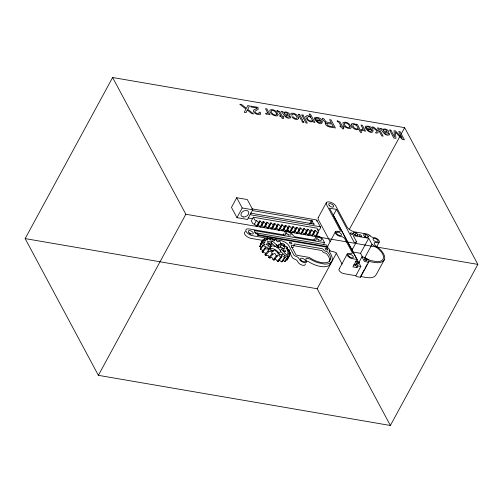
<?xml version="1.0" encoding="UTF-8"?>
<svg xmlns="http://www.w3.org/2000/svg" width="503" height="503" viewBox="0 0 503 503"><rect width="100%" height="100%" fill="white"/><g stroke="black" fill="none" stroke-linecap="round" stroke-linejoin="round"><path stroke-width="0.75" d="M261.642 247.69A6.941 3.282 28.5 0 1 259.793 246.527L262.126 242.239L262.824 242.289A6.941 3.276 28.5 0 1 264.735 242.729L264.867 242.169A6.941 3.282 28.5 0 1 262.528 240.384L262.761 239.994L263.541 240.208A6.941 3.282 28.5 0 1 265.534 241.038L265.98 240.654A6.941 3.282 28.5 0 1 264.226 238.73L265.502 238.868A6.941 3.282 28.5 0 1 267.376 239.994L268.099 239.83A6.941 3.282 28.5 0 1 267.099 237.95L268.501 238.384A6.941 3.276 28.5 0 1 270.073 239.711L271.016 239.812A6.941 3.282 28.5 0 1 270.853 238.126L272.255 238.818A6.941 3.282 28.5 0 1 273.374 240.208L274.418 240.528A6.941 3.282 28.5 0 1 275.128 239.239L276.392 240.12A6.941 3.282 28.5 0 1 276.946 241.434L277.983 241.949A6.941 3.282 28.5 0 1 279.511 241.182L280.511 242.163A6.941 3.282 28.5 0 1 280.441 243.276L281.416 243.917A6.941 3.282 28.5 0 1 283.56 243.76L284.201 244.747A6.941 3.282 28.5 0 1 283.522 245.552L284.258 246.275A6.941 3.282 28.5 0 1 286.892 246.728L287.439 247.35L286.836 248.979M318.361 230.978L317.022 228.173L253.323 217.233L251.343 220.892L252.695 223.414A0.692 0.327 28.5 0 0 253.443 223.929L254.487 224.105L256.48 226.193L257.203 226.319L259.183 222.666L259.114 220.905L260.158 221.087L262.151 223.175L262.868 223.294L262.799 221.54L263.842 221.716L265.836 223.804L266.552 223.929L266.483 222.175L267.527 222.351L269.52 224.439L270.243 224.564L270.174 222.804L271.211 222.986L273.204 225.074L273.928 225.193L273.858 223.439L274.902 223.615L276.889 225.702L277.612 225.828L277.543 224.074L278.587 224.25L280.573 226.337L281.296 226.463L281.227 224.703L282.271 224.885L284.258 226.972L284.981 227.092L284.912 225.338L285.956 225.514L287.949 227.601L288.665 227.727L288.596 225.973L289.64 226.149L291.633 228.236L292.35 228.362L292.287 226.601L293.324 226.784L295.318 228.871L296.041 228.991L295.971 227.237L297.015 227.413L299.002 229.5L299.725 229.626L299.656 227.865L300.7 228.048L302.687 230.135L303.41 230.261L303.34 228.5L304.384 228.683L306.371 230.77L307.094 230.89L307.025 229.135L308.069 229.311L310.062 231.399L310.779 231.525L310.709 229.764L311.753 229.946L313.746 232.034L314.463 232.16L314.394 230.399L315.438 230.581L317.431 232.669L318.154 232.788L318.085 231.034A0.692 0.327 28.5 0 0 318.374 230.701M330.93 262.34L330.634 263.553L329.081 265.452A18.045 8.526 28.5 0 1 318.361 265.986L316.06 265.295A18.045 8.526 28.5 0 1 309.163 262.076A2.773 1.314 28.5 0 0 307.415 261.397L305.975 261.151M287.439 247.35L287.106 247.621A6.941 3.282 28.5 0 1 285.88 248.036L286.408 248.778A6.941 3.282 28.5 0 1 289.175 249.784L289.476 250.393L288.942 250.5A6.941 3.282 28.5 0 1 287.288 250.488L287.496 251.173A6.941 3.282 28.5 0 1 290.181 252.638L290.212 253.172L289.527 253.103A6.941 3.282 28.5 0 1 287.609 252.663L287.483 253.223A6.941 3.282 28.5 0 1 289.816 255.008L289.571 255.417L288.804 255.184A6.941 3.282 28.5 0 1 286.811 254.355L286.37 254.738A6.941 3.282 28.5 0 1 288.118 256.662L286.848 256.524A6.941 3.282 28.5 0 1 284.975 255.398L284.252 255.562A6.941 3.276 28.5 0 1 285.251 257.442L284.56 257.479A6.941 3.282 28.5 0 1 282.271 255.681L281.328 255.549A6.941 3.282 28.5 0 1 281.491 257.266L280.089 256.574A6.941 3.282 28.5 0 1 278.97 255.184L277.933 254.864A6.941 3.282 28.5 0 1 277.216 256.146L273.997 260.12L273.11 259.762A6.941 3.282 28.5 0 1 272.343 257.932L271.318 257.385A6.941 3.282 28.5 0 1 269.646 258.033L268.809 257.536A6.941 3.282 28.5 0 1 268.809 256.184L268.005 255.317A6.941 3.282 28.5 0 1 265.71 255.354L265.006 254.769L268.149 250.645A6.941 3.282 28.5 0 1 268.822 249.84L268.036 249.111A6.941 3.282 28.5 0 1 265.452 248.664L264.899 248.061L265.244 247.772A6.941 3.282 28.5 0 1 266.464 247.357L265.999 246.627A6.941 3.282 28.5 0 1 263.176 245.609L262.862 245.018L263.409 244.892A6.941 3.282 28.5 0 1 265.056 244.904L264.855 244.219A6.941 3.282 28.5 0 1 262.164 242.754L262.126 242.239M368.303 236.165L367.945 237.466L365.587 237.083L363.581 235.385L363.939 234.084L366.297 234.467L368.303 236.165L367.58 237.491M353.93 232.499L353.584 233.681L355.388 235.228L357.551 235.599L357.903 234.423L356.093 232.87L353.93 232.499L353.207 233.832M274.644 240.78L275.128 239.239M283.761 245.961L284.296 244.345M270.35 239.61L270.853 238.126M266.546 239.365L267.099 237.95M288.791 252.016L289.476 250.393M264.113 239.862L264.71 238.51M263.61 240.082L264.226 238.73M289.42 254.248L290.181 252.638M289.439 254.763L290.212 253.172M287.867 257.964L288.653 256.367M351.817 250.406L356.52 241.742L353.238 235.605L368.724 238.265L372.006 244.401L378.155 248.576L381.192 251.758A16.31 7.708 28.5 0 1 376.797 261.692L370.346 260.466L362.877 256.876A0.692 0.327 28.5 0 0 362.185 256.675A0.692 0.327 28.5 0 0 362.041 257.008L364.222 261.082A0.692 0.327 28.5 0 0 365.04 261.61L368.51 262.182A0.692 0.327 28.5 0 0 368.68 261.849A0.692 0.327 28.5 0 1 369.039 261.522C373.716 262.113 379.828 264.383 383.783 260.585A18.045 8.526 28.5 0 0 382.645 252.374L381.362 250.746A18.045 8.526 28.5 0 0 376.062 246.074A2.773 1.314 28.5 0 1 374.905 244.86L374.339 243.81A2.773 1.314 28.5 0 1 375.772 242.509L376.942 242.71A4.162 1.968 28.5 0 0 379.275 241.182L379.092 240.748A4.162 1.968 28.5 0 0 377.935 239.384L377.382 238.956A4.162 1.968 28.5 0 0 374.201 237.579L372.874 237.353A2.773 1.314 28.5 0 1 369.919 235.681L368.976 234.851A2.773 1.314 28.5 0 0 366.957 234.008L355.017 231.958A6.941 3.282 28.5 0 1 351.779 230.883L350.71 230.311A6.941 3.282 28.5 0 1 346.863 226.677L335.878 206.173A5.552 2.622 28.5 0 0 333.608 203.784L332.804 203.262A5.552 2.622 28.5 0 0 326.208 202.961L326.497 204.558L340.393 230.751A2.773 1.314 28.5 0 1 338.796 231.499L337.62 231.298A4.162 1.968 28.5 0 0 335.413 231.751L335.256 232.059A4.162 1.968 28.5 0 0 335.476 233.26L335.765 233.713A4.162 1.968 28.5 0 0 340.368 236.429L341.537 236.63A2.773 1.314 28.5 0 1 344.8 238.736L352.119 252.412A2.773 1.314 28.5 0 1 350.692 253.719L349.516 253.518A4.162 1.968 28.5 0 0 347.12 254.449A4.162 1.968 28.5 0 0 349.076 257.266L349.679 257.655A4.162 1.968 28.5 0 0 352.263 258.643L356.954 259.447L352.93 266.867L357.036 267.571L357.91 265.961L356.633 263.578L355.759 265.188L357.036 267.571M262.761 239.994L260.435 244.288L260.875 244.716M260.435 244.288L262.528 240.384M25.15 238.604L112.615 77.512L404.626 127.661L477.85 264.396L390.385 425.488L98.374 375.339L25.15 238.604L317.16 288.747L390.385 425.488M98.374 375.339L185.84 214.253L112.615 77.512M236.718 197.717L231.468 207.393L236.957 217.648L247.514 219.459L252.77 209.782L247.275 199.528L236.718 197.717L242.213 207.972L252.77 209.782M236.957 217.648L242.213 207.972M254.487 224.105L256.473 220.452L258.46 222.54L259.183 222.666M256.48 226.193L258.46 222.54M260.158 221.087L258.171 224.74L260.164 226.828L260.887 226.954L262.868 223.294M260.164 226.828L262.151 223.175M272.004 239.051L281.856 240.799L285.107 242.207A6.941 3.282 28.5 0 1 288.955 245.841L293.614 254.537A2.773 1.314 28.5 0 0 296.261 256.499L297.084 256.844A2.773 1.314 28.5 0 1 298.908 258.454L300.102 260.328A4.162 1.968 28.5 0 0 304.315 262.585A4.162 1.968 28.5 0 0 306.717 261.466L306 259.768A2.773 1.314 28.5 0 1 307.434 258.467L308.873 258.712A2.773 1.314 28.5 0 1 310.628 259.385A18.045 8.526 28.5 0 0 317.519 262.604L324.146 264.037A18.045 8.526 28.5 0 0 330.54 262.767C334.495 259.8 331.043 254.556 329.239 251.437A0.692 0.327 28.5 0 1 329.597 251.11A0.692 0.327 28.5 0 0 329.949 250.783L328.673 248.394A0.692 0.327 28.5 0 0 327.855 247.866L326.994 247.25L257.832 235.373L256.958 233.75L257.31 233.103L258.177 234.725L327.346 246.608L326.472 244.98L254.694 232.644M263.842 221.716L261.862 225.375L263.849 227.463L264.572 227.582L266.552 223.929M257.832 235.373L258.177 234.725M263.849 227.463L265.836 223.804M267.527 222.351L265.546 226.004L267.533 228.092L268.256 228.217L270.243 224.564M267.533 228.092L269.52 224.439M271.211 222.986L269.231 226.639L271.218 228.727L271.941 228.852L273.928 225.193M271.218 228.727L273.204 225.074M274.902 223.615L272.915 227.274L274.908 229.362L275.625 229.481L277.612 225.828M274.908 229.362L276.889 225.702M278.587 224.25L276.6 227.903L278.593 229.99L279.31 230.116L281.296 226.463M268.206 243.257L269.514 243.056A1.39 0.654 28.5 0 0 270.614 244.389A1.39 0.654 28.5 0 0 271.997 244.175A1.39 0.654 28.5 0 0 270.482 242.905L271.274 242.786L272.268 240.956L276.581 244.867L277.524 245.332L279.096 245.087A1.39 0.654 28.5 0 1 279.278 244.125A1.39 0.654 28.5 0 1 281.07 244.967A2.987 1.408 28.5 0 1 284.289 246.885A2.987 1.408 28.5 0 1 283.862 248.658L281.315 249.048L280.328 250.878L283.239 254.097M278.593 229.99L280.573 226.337M282.271 224.885L280.284 228.538L282.277 230.626L283 230.751L284.981 227.092M272.268 240.956L271.469 241.082A1.39 0.654 28.5 0 0 270.52 241.207L267.231 241.736L270.966 245.879L269.973 247.709A5.759 2.722 28.5 0 1 269.966 247.275M272.789 251.242A5.759 2.722 28.5 0 1 270.142 248.325L270.979 245.948M282.277 230.626L284.258 226.972M285.956 225.514L283.969 229.173L285.962 231.261L287.949 227.601M272.588 251.525L273.248 250.305L274.776 250.066L280.008 254.763L285.685 253.883L281.315 249.048M270.35 246.464A5.759 2.722 28.5 0 1 275.594 246.696L276.581 244.867M277.763 253.154A5.759 2.722 28.5 0 0 280.378 251.267A5.759 2.722 28.5 0 0 276.776 247.294L277.524 245.332M276.531 247.162L278.109 246.916L279.096 245.087M286.685 231.38L288.665 227.727M289.64 226.149L287.659 229.802L289.646 231.889L290.369 232.015L292.35 228.362M278.159 246.967L278.109 246.916A1.39 0.654 28.5 0 0 279.857 247.702A1.39 0.654 28.5 0 0 280.114 246.841L281.07 244.967M289.646 231.889L291.633 228.236M293.324 226.784L291.344 230.437L293.331 232.524L294.054 232.65L296.041 228.991M293.331 232.524L295.318 228.871M297.015 227.413L295.028 231.072L297.015 233.159L297.738 233.279L299.725 229.626M297.015 233.159L299.002 229.5M300.7 228.048L298.713 231.701L300.706 233.788L301.423 233.914L303.41 230.261M300.706 233.788L302.687 230.135M289.816 255.008L287.244 259.705L286.955 260.07L286.169 259.818M304.384 228.683L302.397 232.336L304.39 234.423L305.107 234.549L307.094 230.89M309.54 223.892L311.294 220.666A0.692 0.327 28.5 0 1 311.646 220.339A0.692 0.327 28.5 0 1 312.464 220.867A0.692 0.327 28.5 0 1 312.105 221.194L310.703 223.772M304.39 234.423L306.371 230.77M308.069 229.311L306.082 232.971L308.075 235.058L308.798 235.178L310.779 231.525M308.075 235.058L310.062 231.399M318.248 217.598L326.416 202.552M311.753 229.946L309.773 233.599L311.759 235.687L312.482 235.813L314.463 232.16M311.759 235.687L313.746 232.034M315.438 230.581L313.457 234.235L315.444 236.322L316.167 236.448L318.154 232.788M315.444 236.322L317.431 232.669M356.954 259.447L329.496 208.179L336.538 209.386L333.388 215.19L350.899 247.891A0.692 0.327 28.5 0 0 351.415 248.325A0.692 0.327 28.5 0 0 352.006 248.4L351.49 248.991L358.299 261.711L359.18 262.315M323.53 244.464L324.523 242.635L322.693 239.221A4.162 1.968 28.5 0 0 320.989 237.429L319.745 236.693A4.162 1.968 28.5 0 0 317.211 235.982L315.859 236.259A4.162 1.968 28.5 0 0 315.651 238.007L316.11 238.862A2.773 1.314 28.5 0 1 314.683 240.17L295.909 236.944A2.773 1.314 28.5 0 1 292.652 234.832L292.193 233.983A4.162 1.968 28.5 0 0 289.885 231.801L289.244 231.455A4.162 1.968 28.5 0 0 285.723 230.852L285.358 231.022A4.162 1.968 28.5 0 0 285.151 232.77L285.61 233.625A2.773 1.314 28.5 0 1 285.471 234.794L285.232 234.907A2.773 1.314 28.5 0 1 284.182 234.932L248.985 228.89L246.885 228.94A5.552 2.622 28.5 0 0 248.4 233.889L249.205 234.404A5.552 2.622 28.5 0 0 252.651 235.725L271.23 238.912M335.413 231.751L327.044 247.463A4.162 1.968 28.5 0 0 327.302 248.306M317.16 288.747L336.595 252.952M349.302 229.544L400.514 135.232M401.262 133.855L404.626 127.661M355.005 234.87L356.093 232.87M347.315 253.971L339.141 269.017A4.162 1.968 28.5 0 0 339.016 270.086L339.198 270.526A4.162 1.968 28.5 0 0 340.908 272.312L341.512 272.701A4.162 1.968 28.5 0 0 344.09 273.689L355.822 275.707L356.055 276.134A0.692 0.327 28.5 0 0 356.866 276.663L360.154 277.228A0.692 0.327 28.5 0 0 360.513 276.901A0.692 0.327 28.5 0 1 360.871 276.575C365.562 277.166 373.151 279.857 376.238 274.594L384.405 259.548M357.18 235.75L357.903 234.423M364.851 237.133L366.297 234.467M362.676 257.284L360.55 253.317L368.724 238.265M355.143 265.653L357.331 261.623L355.414 261.29M358.872 262.566L362.022 256.763M365.474 259.051L364.769 257.731L372.006 244.401M355.822 275.707L360.846 266.464L358.89 262.811A0.692 0.327 28.5 0 1 359.412 262.528M360.871 275.965L364.216 269.809M364.958 268.439L367.184 264.333M367.926 262.968L368.674 261.598M376.552 247.042L379.149 242.257M360.519 277.153L368.693 262.101M289.571 255.417L286.955 260.07M288.118 256.662L285.295 261.195L284.761 261.39A6.941 3.282 28.5 0 1 283.227 260.554M259.793 246.527L262.164 242.754M287.622 256.907L284.761 261.39M263.308 250.419L262.516 250.173A6.941 3.282 28.5 0 1 260.529 249.306L260.271 248.721L262.862 245.018M285.251 257.442L282.227 261.774L281.498 261.786A6.941 3.282 28.5 0 1 279.31 259.944L279.178 259.837M284.56 257.479L281.498 261.786M260.529 249.306L263.176 245.609M281.491 257.266L278.329 261.409L277.48 261.227A6.941 3.282 28.5 0 1 275.927 259.296L274.883 258.932A6.941 3.282 28.5 0 1 273.997 260.12M265.006 254.769A6.941 3.282 28.5 0 1 265.949 253.65L265.263 252.921A6.941 3.282 28.5 0 1 262.566 252.349L262.063 251.733L264.899 248.061M280.655 257.121L277.48 261.227M262.566 252.349L265.452 248.664M277.216 256.146L276.323 255.832L273.11 259.762M265.71 255.354L268.784 251.632A6.941 3.282 28.5 0 0 270.928 251.475L271.903 252.116A6.941 3.282 28.5 0 0 271.84 253.229L272.84 254.21A6.941 3.282 28.5 0 0 274.336 253.468L275.386 253.921A6.941 3.282 28.5 0 0 275.952 255.273L276.323 255.832M268.809 257.536L271.978 253.745M269.646 258.033L272.84 254.21M356.52 241.742L355.212 242.565A0.692 0.327 28.5 0 1 354.621 242.54A0.692 0.327 28.5 0 1 354.049 242.088L336.538 209.386M314.645 238.837L314.4 238.95A4.162 1.968 28.5 0 0 314.01 240.258M339.406 268.778L339.77 268.608M271.073 246.332L268.483 246.734A2.987 1.408 28.5 0 0 268.061 248.507A2.987 1.408 28.5 0 0 271.28 250.425A1.39 0.654 28.5 0 0 273.072 251.267A1.39 0.654 28.5 0 0 273.248 250.305M268.143 248.463L270.08 248.161M269.922 248.463L270.545 248.363A5.759 2.722 28.5 0 1 272.871 248.664L274.588 249.325A5.759 2.722 28.5 0 1 278.876 253.191M252.022 208.858L316.198 219.874A1.39 0.993 -28.2 0 1 316.783 221.15M252.185 210.512L311.294 220.666M369.894 235.656L369.498 235.586L369.919 235.681M248.092 217.912L252.739 218.711M317.733 229.871L319.279 230.141L320.449 227.991A1.39 0.993 -28.2 0 0 319.858 226.715L251.814 215.026A4.162 2.98 -28.2 0 1 250.085 214.058M256.473 220.452L255.43 220.276A0.692 0.327 28.5 0 1 254.675 219.761L253.323 217.233M185.84 214.253L477.85 264.396M324.523 242.635L254.134 230.55L255.738 233.537L256.958 233.75M352.955 252.009L360.55 253.317M289.357 242.54L289.388 242.547A1.39 0.654 28.5 0 1 290.973 242.459A1.39 0.654 28.5 0 1 291.715 243.829A1.39 0.654 28.5 0 1 289.697 243.131L289.401 242.628M293.84 245.709L320.996 250.368A1.39 0.654 28.5 0 1 322.624 251.425L322.838 251.821A1.39 0.654 28.5 0 0 324.466 252.877L325.171 252.996A1.39 0.654 28.5 0 1 326.522 253.701A16.058 7.589 28.5 0 1 329.314 261.856M262.805 240.409L251.186 238.409A5.552 2.622 28.5 0 1 247.746 237.095L246.942 236.573A5.552 2.622 28.5 0 1 245.426 231.631M291.583 247.231L292.62 247.407A1.39 0.654 28.5 0 0 293.337 246.759M356.633 263.578L358.557 263.905L357.331 261.623M353.703 264.836L355.759 265.188M357.91 265.961L360.846 266.464M250.324 213.102L313.029 223.91A0.692 0.327 28.5 0 0 313.847 224.439A0.692 0.327 28.5 0 0 314.205 224.112A0.692 0.327 28.5 0 0 313.388 223.584L312.105 221.194M268.042 251.066L268.784 251.632M271.274 242.786L275.594 246.696M330.201 241.78L318.324 219.61L318.041 218.006A5.552 2.622 28.5 0 1 318.6 217.277M342.128 264.062L336.626 253.789A2.773 1.314 28.5 0 0 333.37 251.676L332.194 251.475A4.162 1.968 28.5 0 1 329.006 250.098M316.815 220.257L320.474 227.092M288.162 249.771L287.496 248.526A6.941 3.282 28.5 0 0 287.012 247.772M288.829 251.01L292.155 257.228A2.773 1.314 28.5 0 0 294.802 259.183A2.773 1.314 28.5 0 1 297.449 261.139L297.965 262.101A4.162 1.968 28.5 0 0 302.542 265.207A4.162 1.968 28.5 0 0 305.189 263.748M308.748 234.008L308.798 235.178M305.063 233.373L305.107 234.549M294.01 231.474L294.054 232.65M282.95 229.575L283 230.751M271.897 227.677L271.941 228.852M309.578 223.596A0.692 0.327 28.5 0 1 310.005 223.584M280.397 243.483A6.941 3.282 28.5 0 1 282.585 244.32M284.654 245.546A6.941 3.282 28.5 0 1 285.566 246.256M318.097 240.025A2.773 1.314 28.5 0 1 318.518 240.252M288.018 235.014A2.773 1.314 28.5 0 1 288.42 235.272M283.51 235.02A4.162 1.968 28.5 0 1 283.899 233.713M249.299 233.524A2.773 1.314 28.5 0 1 249.739 233.713M250.167 233.945A2.773 1.314 28.5 0 1 250.569 234.203M259.812 246.03A6.941 3.282 28.5 0 1 260.529 246.118M260.271 248.721A6.941 3.282 28.5 0 1 260.85 248.639M278.467 260.328A6.941 3.282 28.5 0 1 278.329 261.409M262.063 251.733A6.941 3.282 28.5 0 1 263.446 251.186M286.962 259.422A6.941 3.282 28.5 0 1 287.244 259.705M285.119 260.912A6.941 3.282 28.5 0 1 285.295 261.195M280.077 246.797A2.987 1.408 28.5 0 1 283.503 249.029M279.322 254.512A1.39 0.654 28.5 0 1 279.976 254.776M364.769 257.731A16.31 7.708 28.5 0 1 369.039 260.397M327.246 246.803A4.162 1.968 28.5 0 1 327.874 246.388M276.524 113.93L276.512 114.621A2.188 1.037 28.5 0 1 275.625 115.061C273.412 114.992 271.243 113.137 271.186 110.867L271.312 110.597C273.519 109.83 275.927 111.855 276.524 113.93M315.765 118.614L315.758 118.947L314.419 118.714L314.702 117.513C325.906 116.086 323.636 130.686 314.727 119.481L320.656 120.5L318.393 118.431L316.437 118.092L315.765 118.614M349.66 126.486L349.642 127.184A2.188 1.037 28.5 0 1 348.755 127.617C346.542 127.548 344.373 125.693 344.316 123.43L344.442 123.153C346.649 122.386 349.057 124.417 349.66 126.486M366.524 127.328L366.517 127.661L365.178 127.435L365.461 126.234C376.665 124.807 374.395 139.406 365.486 128.196L371.415 129.214L369.152 127.152L367.196 126.806L366.524 127.328M298.681 118.117C297.82 121.116 292.972 118.714 291.878 116.721L293.199 116.948L294.94 118.312L296.801 118.507L297.091 117.318L295.431 114.942A1.974 0.931 28.5 0 0 294.029 114.187L292.35 114.206L292.218 115.118L290.897 114.891L290.753 113.948A3.288 1.553 28.5 0 1 291.47 113.219C294.576 112.823 297.939 115.055 298.681 118.117M278.027 114.558L277.807 115.457A3.955 1.867 28.5 0 1 276.292 115.948C273.318 115.765 269.338 113.382 269.853 110.031C272.934 108.434 277.279 111.308 278.027 114.558M325.208 123.172C325.894 127.611 332.244 127.127 335.4 127.982L331.068 119.896L329.566 119.639L331.42 123.109L326.145 121.915L323.693 118.633C319.801 116.715 324.605 122.248 325.963 122.631L325.208 123.172M351.157 127.121L350.937 128.02A3.955 1.867 28.5 0 1 349.422 128.51C346.448 128.322 342.468 125.939 342.983 122.594C346.064 120.99 350.409 123.864 351.157 127.121M358.073 128.164L357.903 128.737C355.634 129.774 352.351 126.901 353.037 124.618C355.269 123.952 357.551 126.083 358.073 128.164M284.44 113.175L285.006 114.709C290.042 115.91 288.219 111.936 284.635 112.942L284.44 113.175M383.38 130.164L383.946 131.704C388.982 132.905 387.159 128.925 383.582 129.931L383.38 130.164M256.945 108.019L256.561 108.918C248.847 109.887 257.02 116.168 260.541 114.382L260.422 112.383L259.039 112.144L259.19 113.521C257.561 114.168 255.235 113.005 254.788 111.289L258.221 109.333L257.964 107.34L250.532 106.064L251.035 107.001L256.945 108.019M305.837 116.294C305.585 119.576 310.213 123.254 313.155 121.437L313.57 122.223L314.891 122.449L310.489 114.231L309.131 113.992L310.747 117.004C309.458 116.136 307.157 114.891 305.837 116.294M312.382 120.45L312.049 121.091C303.328 120.469 308.993 111.679 312.382 120.45M289.401 116.822C286.194 118.224 282.749 114.168 289.602 115.338L289.778 115.137C289.665 112.628 285.698 111.081 283.749 112.483L282.667 111.553L281.127 111.295C283.78 113.703 285.434 119.89 290.69 117.828L290.577 116.665L289.307 116.445L289.401 116.822M388.341 133.817C385.135 135.219 381.689 131.157 388.542 132.327L388.718 132.132C388.605 129.623 384.638 128.076 382.695 129.472L381.607 128.542L380.067 128.284C382.72 130.692 384.374 136.879 389.63 134.817L389.517 133.653L388.247 133.433L388.341 133.817M326.755 123.581C326.937 126.586 331.427 126.24 333.388 126.781L331.911 124.021L326.755 123.581M330.572 259.032L329.616 261.076A16.058 7.589 28.5 0 1 318.286 261.812L316.123 261.057A16.058 7.589 28.5 0 1 309.817 257.756A1.39 0.654 28.5 0 0 308.817 257.341L297.323 255.373A1.39 0.654 28.5 0 1 295.695 254.317L291.281 246.074A1.39 0.654 28.5 0 1 291.998 245.42L293.557 245.69A1.39 0.654 28.5 0 0 294.274 245.036L294.06 244.64A1.39 0.654 28.5 0 1 294.777 243.986L321.926 248.652A1.39 0.654 28.5 0 1 323.561 249.708L323.775 250.104A1.39 0.654 28.5 0 0 324.976 251.041L326.101 251.28A1.39 0.654 28.5 0 1 327.453 251.978A16.058 7.589 28.5 0 1 330.251 256.429L330.572 259.032M267.502 112.597C267.426 114.181 264.371 112.226 266.137 114.194L267.3 114.319L268.187 113.527L268.728 114.546L270.023 114.766L266.867 108.868L265.502 108.635L267.502 112.597M363.003 128.994C362.927 130.579 359.878 128.623 361.644 130.598L362.801 130.723L363.688 129.925L364.229 130.943L365.524 131.17L362.367 125.272L361.003 125.04L363.003 128.994M351.553 124.084C351.019 127.435 355.828 131.032 358.809 129.365L360.381 132.302L361.701 132.528L357.356 124.411L356.099 124.197L356.501 124.951C355.2 123.983 352.961 122.795 351.553 124.084M321.222 121.94L321.04 122.418C319.424 123.229 317.424 121.877 316.544 120.506L321.04 121.28L321.222 121.94M371.981 130.654L371.799 131.132C370.183 131.949 368.183 130.591 367.303 129.221L371.799 129.994L371.981 130.654M247.225 110.031L246.074 112.641L244.282 112.339L245.898 109.032L239.768 104.215L241.635 104.536L246.407 108.378L247.702 105.58L249.519 105.894L247.765 109.352L253.6 113.936L251.72 113.615L247.225 110.031M327.667 249.771L327.528 249.953A1.39 0.654 28.5 0 1 326.233 249.809A1.39 0.654 28.5 0 1 325.19 248.822L325.164 248.689A1.39 0.654 28.5 0 1 326.504 248.482A1.39 0.654 28.5 0 1 327.667 249.771M366.844 260.485L366.637 260.617A1.39 0.654 28.5 0 1 364.543 259.68A1.39 0.654 28.5 0 1 365.555 259.02A1.39 0.654 28.5 0 1 366.844 260.485M379.287 131.258L377.137 133.163L375.401 132.861L377.319 131.189L372.069 126.938L373.811 127.234L377.923 130.642L378.658 130.082L377.476 127.869L378.784 128.089L383.11 136.175L381.802 135.955L379.287 131.258M337.029 232.179L336.784 232.292A2.773 1.314 28.5 0 0 336.645 233.461L336.84 233.763A2.773 1.314 28.5 0 0 339.909 235.574A2.773 1.314 28.5 0 0 341.462 234.555L341.342 234.266A2.773 1.314 28.5 0 0 339.802 232.814L338.934 232.392A2.773 1.314 28.5 0 0 337.331 232.116L337.029 232.179M361.305 236.272L360.858 236.36A1.39 0.654 28.5 0 1 360.01 236.127L359.796 236.008A1.39 0.654 28.5 0 1 359.035 234.75A1.39 0.654 28.5 0 1 360.739 235.046A1.39 0.654 28.5 0 1 361.305 236.272M373.603 238.46L373.364 238.573A2.773 1.314 28.5 0 0 373.226 239.742L373.421 240.044A2.773 1.314 28.5 0 0 376.489 241.855A2.773 1.314 28.5 0 0 378.042 240.836L377.916 240.547A2.773 1.314 28.5 0 0 376.376 239.095L375.515 238.674A2.773 1.314 28.5 0 0 373.911 238.403L373.603 238.46M317.512 236.869L317.211 236.932A2.773 1.314 28.5 0 0 318.795 239.893L319.229 240.082A2.773 1.314 28.5 0 0 321.518 239.019A2.773 1.314 28.5 0 0 317.512 236.869M277.323 110.603L276.87 110.591L277.291 111.37L278.618 111.779L280.888 115.897L279.593 115.677L280.026 116.482L281.322 116.709L282.202 118.356L283.579 118.589L282.699 116.941L283.793 117.13L283.359 116.325L282.265 116.136L279.813 111.704L277.323 110.603M337.544 120.946L337.092 120.934L337.513 121.713L338.84 122.122L341.109 126.24L339.814 126.02L340.248 126.825L341.543 127.052L342.424 128.693L343.8 128.931L342.92 127.284L344.014 127.473L343.58 126.662L342.486 126.473L340.034 122.047L337.544 120.946M299.599 114.489L298.216 114.256L301.36 120.123L302.743 120.362L299.599 114.489M303.001 115.074L301.637 114.841L305.969 122.927L307.327 123.166L303.001 115.074M390.894 130.17L389.467 129.925L393.799 138.011L395.93 138.382L395.433 132.088L402.287 139.469L404.443 139.84L400.111 131.755L398.672 131.509L402.362 138.331L395.521 130.962L394.031 130.711L394.522 136.986L390.894 130.17M303.328 121.456L301.945 121.217L302.548 122.342L303.931 122.581L303.328 121.456M301.052 260.227L300.788 259.919A2.773 1.314 28.5 0 1 302.026 258.309A2.773 1.314 28.5 0 1 305.409 260.711L305.459 260.982A2.773 1.314 28.5 0 1 303.856 261.73A2.773 1.314 28.5 0 1 301.052 260.227M243.326 216.969A4.162 2.98 -28.2 0 0 248.765 212.442A4.162 2.98 -28.2 0 0 242.496 211.732A4.162 2.98 -28.2 0 0 243.326 216.969M286.779 233.581A2.773 1.314 28.5 0 0 291.061 234.782A2.773 1.314 28.5 0 0 288.181 231.764A2.773 1.314 28.5 0 0 286.779 233.581M248.928 232.512A2.773 1.314 28.5 0 0 253.204 233.713A2.773 1.314 28.5 0 0 250.324 230.695A2.773 1.314 28.5 0 0 248.928 232.512M283.598 250.947A1.39 0.654 28.5 0 0 285.71 251.487A1.39 0.654 28.5 0 0 284.201 249.985A1.39 0.654 28.5 0 0 283.598 250.947M266.936 244.728A1.39 0.654 28.5 0 0 269.055 245.263A1.39 0.654 28.5 0 0 267.539 243.766A1.39 0.654 28.5 0 0 266.936 244.728M329.295 205.57A2.773 1.314 28.5 0 0 333.577 206.771A2.773 1.314 28.5 0 0 330.697 203.753A2.773 1.314 28.5 0 0 329.295 205.57M349 256.285A2.773 1.314 28.5 0 0 353.276 257.486A2.773 1.314 28.5 0 0 350.396 254.468A2.773 1.314 28.5 0 0 349 256.285M350.754 233.82A1.39 0.654 28.5 0 0 352.892 234.417A1.39 0.654 28.5 0 0 351.452 232.908A1.39 0.654 28.5 0 0 350.754 233.82"/></g></svg>
